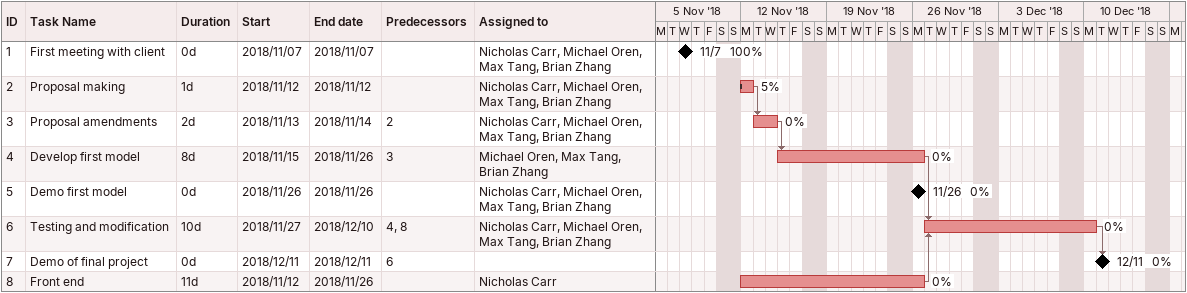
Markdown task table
| ID | Task | Duration | Start | Finish | Predecessors | Resources | % complete |
|---|---|---|---|---|---|---|---|
| 1 | First meeting with client | 0d | 2018-11-07 | 2018-11-07 |  | Nicholas Carr, Michael Oren, Max Tang, Brian Zhang | 100 |
| 2 | Proposal making | 1d | 2018-11-12 | 2018-11-12 |  | Nicholas Carr, Michael Oren, Max Tang, Brian Zhang | 5 |
| 3 | Proposal amendments | 2d | 2018-11-13 | 2018-11-14 | 2 | Nicholas Carr, Michael Oren, Max Tang, Brian Zhang | 0 |
| 4 | Develop first model | 8d | 2018-11-15 | 2018-11-26 | 3 | Michael Oren, Max Tang, Brian Zhang | 0 |
| 5 | Demo first model | 0d | 2018-11-26 | 2018-11-26 |  | Nicholas Carr, Michael Oren, Max Tang, Brian Zhang | 0 |
| 6 | Testing and modification | 10d | 2018-11-27 | 2018-12-10 | 4, 8 | Nicholas Carr, Michael Oren, Max Tang, Brian Zhang | 0 |
| 7 | Demo of final project | 0d | 2018-12-11 | 2018-12-11 | 6 |  | 0 |
| 8 | Front end | 11d | 2018-11-12 | 2018-11-26 |  | Nicholas Carr | 0 |
